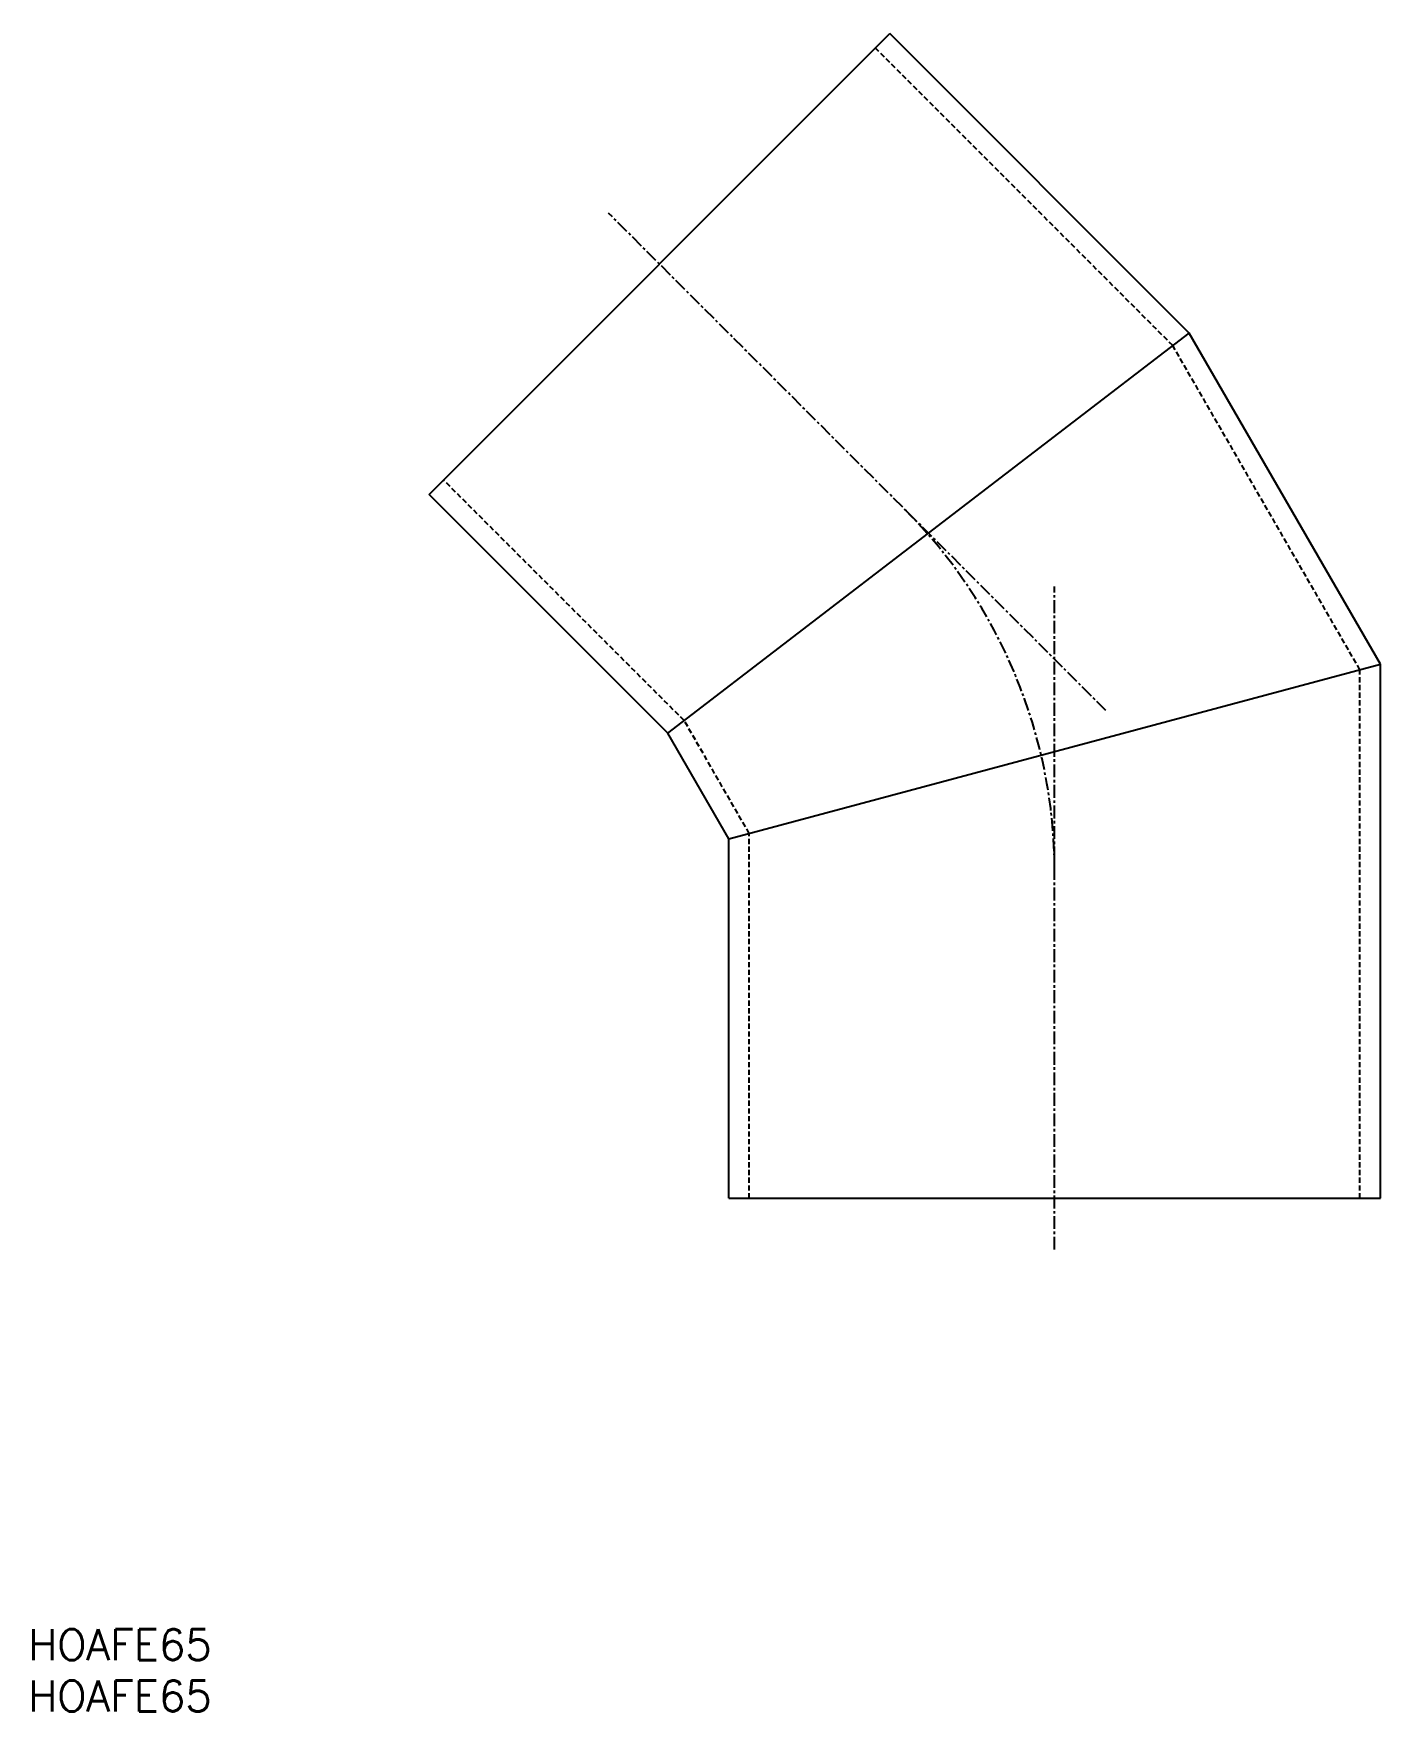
# Model space of a CAD drawing. Extents: x 1 to 132, y 0 to 163.
import ezdxf

# ---------------------------------------------------------------- set-up
doc = ezdxf.new("R2010")
doc.units = 0
doc.linetypes.add('CENTER', pattern=[2, 1.25, -0.25, 0.25, -0.25])
doc.linetypes.add('DASHED', pattern=[0.75, 0.5, -0.25])
doc.layers.get('0').update_dxf_attribs({"linetype": 'CONTINUOUS'})
doc.layers.add('CENTER', color=1, linetype='CENTER')
doc.styles.get("Standard").update_dxf_attribs({"font": 'txt.shx'})

# ---------------------------------------------------------------- blocks, each defined once
blk = doc.blocks.new('*U10')
at = {"color": 7, "linetype": 'CONTINUOUS'}
blk.add_text('HOAFE65', height=3, dxfattribs=at).set_placement((0, 0))
blk = doc.blocks.new('*U11')
at = {"color": 7, "linetype": 'CONTINUOUS'}
blk.add_text('HOAFE65', height=3, dxfattribs=at).set_placement((0, 5))

msp = doc.modelspace()

# ---------------------------------------------------------------- linework, layer by layer
at = {"color": 7, "linetype": 'CONTINUOUS'}
for p, q in [((39.05, 118.55), (83.95, 163.45)), ((113.12, 134.28), (83.95, 163.45)), ((62.31, 95.29), (113.12, 134.28)), ((131.75, 102.01), (113.12, 134.28)), ((62.31, 95.29), (39.05, 118.55)), ((68.25, 85), (131.75, 102.01)), ((131.75, 50), (131.75, 102.01)), ((68.25, 85), (62.31, 95.29)), ((68.25, 50), (68.25, 85)), ((68.25, 50), (131.75, 50))]:
    msp.add_line(p, q, dxfattribs=at)
at = {"color": 3, "linetype": 'DASHED'}
for p, q in [((111.52, 133.05), (82.54, 162.04)), ((129.75, 101.48), (111.52, 133.05)), ((63.91, 96.52), (40.46, 119.96)), ((129.75, 50), (129.75, 101.48)), ((70.25, 85.54), (63.91, 96.52)), ((70.25, 50), (70.25, 85.54))]:
    msp.add_line(p, q, dxfattribs=at)
at = {"layer": 'CENTER', "color": 1, "linetype": 'CENTER'}
for p, q in [((105, 97.5), (56.55, 145.95)), ((100, 45), (100, 109.57))]:
    msp.add_line(p, q, dxfattribs=at)
msp.add_arc((50, 81.79), 50, 0, 45, dxfattribs=at)

# ---------------------------------------------------------------- block references
at = {"color": 7, "linetype": 'CONTINUOUS'}
for name in ['*U11', '*U10']:
    msp.add_blockref(name, (0, 0), dxfattribs=at)

doc.saveas('drawing.dxf')
